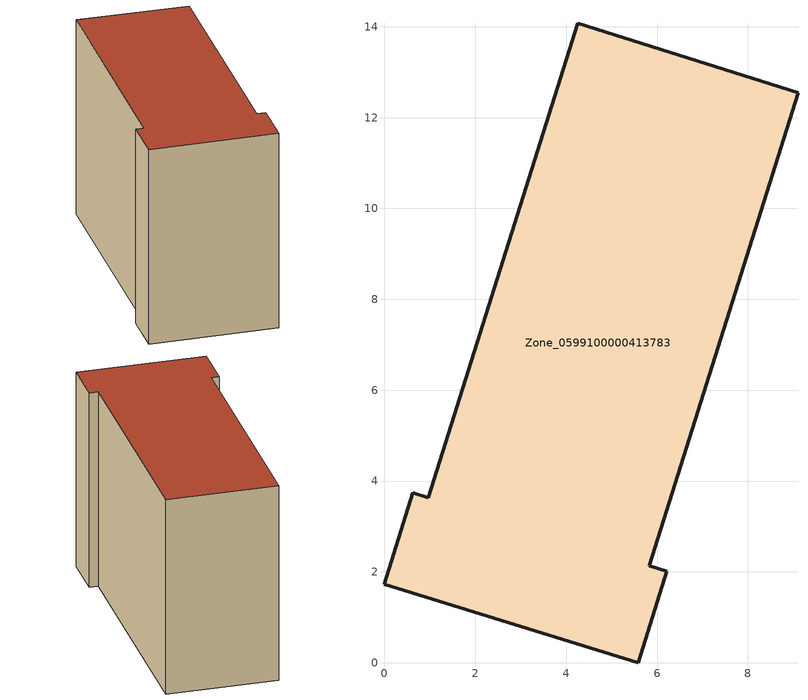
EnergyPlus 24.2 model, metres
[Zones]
Zone_0599100000413783
 floor ground (C_G): 4.25,14.08 9.1,12.55 5.82,2.14 6.21,2.02 5.59,0 0,1.73 0.62,3.74 0.96,3.63 z0
 wall outside (C_F): 0,1.73 5.59,0 6.21,2.02 5.82,2.14 9.1,12.55 4.25,14.08 0.96,3.63 0.62,3.74 0,1.73 z0:9.37
 roof outside (C_R): 4.25,14.08 0.96,3.63 0.62,3.74 0,1.73 5.59,0 6.21,2.02 5.82,2.14 9.1,12.55 z9.37
[BUILDING]
Pand.0599100000413783: North Axis=0; Terrain=City; Loads Convergence Tolerance Value=0.04; Temperature Convergence Tolerance Value=0.4; Solar Distribution=FullExterior; Maximum Number of Warmup Days=25; Minimum Number of Warmup Days=1
[Site:Location]
Rotterdam.The.Hague.AP_ZH_NLD Design_Conditions: Latitude=51.96; Longitude=4.45; Time Zone=1; Elevation=-4.5
[SITE:GROUNDTEMPERATURE:BUILDINGSURFACE]
18, 18, 18, 18, 18, 18, 18, 18, 18, 18, 18, 18
[MATERIAL] Thermal Absorptance=0.9; Solar Absorptance=0.7; Visible Absorptance=0.7
Name | Roughness | Thickness | Conductivity | Density | Specific Heat
G.TI.2006-2014 | MediumSmooth | 0.15 | 0.06 | 540 | 1210
F.TI.2006-2014 | Rough | 0.3 | 0.12 | 1920 | 840
R.TI.2006-2014 | MediumRough | 0.2 | 0.08 | 1500 | 1000
[CONSTRUCTION]
C_G: G.TI.2006-2014
C_F: F.TI.2006-2014
C_R: R.TI.2006-2014
[ZONE]
Zone_0599100000413783: Type=1; Multiplier=1; Ceiling Height=Autocalculate; Volume=Autocalculate; Floor Area=autocalculate; Part of Total Floor Area=Yes
[ZONEINFILTRATION:DESIGNFLOWRATE]
Infil_Zone_0599100000413783: Zone or ZoneList or Space or SpaceList=Zone_0599100000413783; Schedule=AlwaysOn; Design Flow Rate Calculation Method=Flow/Area; Flow Rate per Floor Area=0.0015; Constant Term Coefficient=1; Temperature Term Coefficient=0; Velocity Term Coefficient=0; Velocity Squared Term Coefficient=0
[HVACTEMPLATE:ZONE:IDEALLOADSAIRSYSTEM]
Zone_0599100000413783: Maximum Heating Supply Air Temperature=50; Minimum Cooling Supply Air Temperature=13; Maximum Heating Supply Air Humidity Ratio=0.0156; Minimum Cooling Supply Air Humidity Ratio=0.0077; Heating Limit=NoLimit; Cooling Limit=NoLimit; Dehumidification Control Type=ConstantSensibleHeatRatio; Cooling Sensible Heat Ratio=0.7; Dehumidification Setpoint=60; Humidification Control Type=None; Humidification Setpoint=30; Outdoor Air Method=None; Outdoor Air Flow Rate per Person=0.00944; Outdoor Air Flow Rate per Zone Floor Area=0; Outdoor Air Flow Rate per Zone=0; Demand Controlled Ventilation Type=None; Outdoor Air Economizer Type=NoEconomizer; Heat Recovery Type=None; Sensible Heat Recovery Effectiveness=0.7; Latent Heat Recovery Effectiveness=0.65
[ZONECONTROL:THERMOSTAT]
ThermostatControl_Zone_0599100000413783: Zone or ZoneList=Zone_0599100000413783; Control Type Schedule=DualSetpointControlType; Control 1=Thermostat_Zone_0599100000413783; Temperature Difference Between Cutout And Setpoint=0
[THERMOSTATSETPOINT:DUALSETPOINT]
Thermostat_Zone_0599100000413783: Heating Setpoint Temperature Schedule=HeatingSetpoint_Zone_0599100000413783; Cooling Setpoint Temperature Schedule=CoolingSetpoint_Zone_0599100000413783
[SCHEDULE:COMPACT]
HeatingSetpoint_Zone_0599100000413783: Through: 12/31, For: AllDays, Until: 24:00, 21
CoolingSetpoint_Zone_0599100000413783: Through: 12/31, For: AllDays, Until: 24:00, 24
DualSetpointControlType: Through: 12/31, For: AllDays, Until: 24:00, 4
AlwaysOn: Through: 12/31, For: AllDays, Until: 24:00, 1
